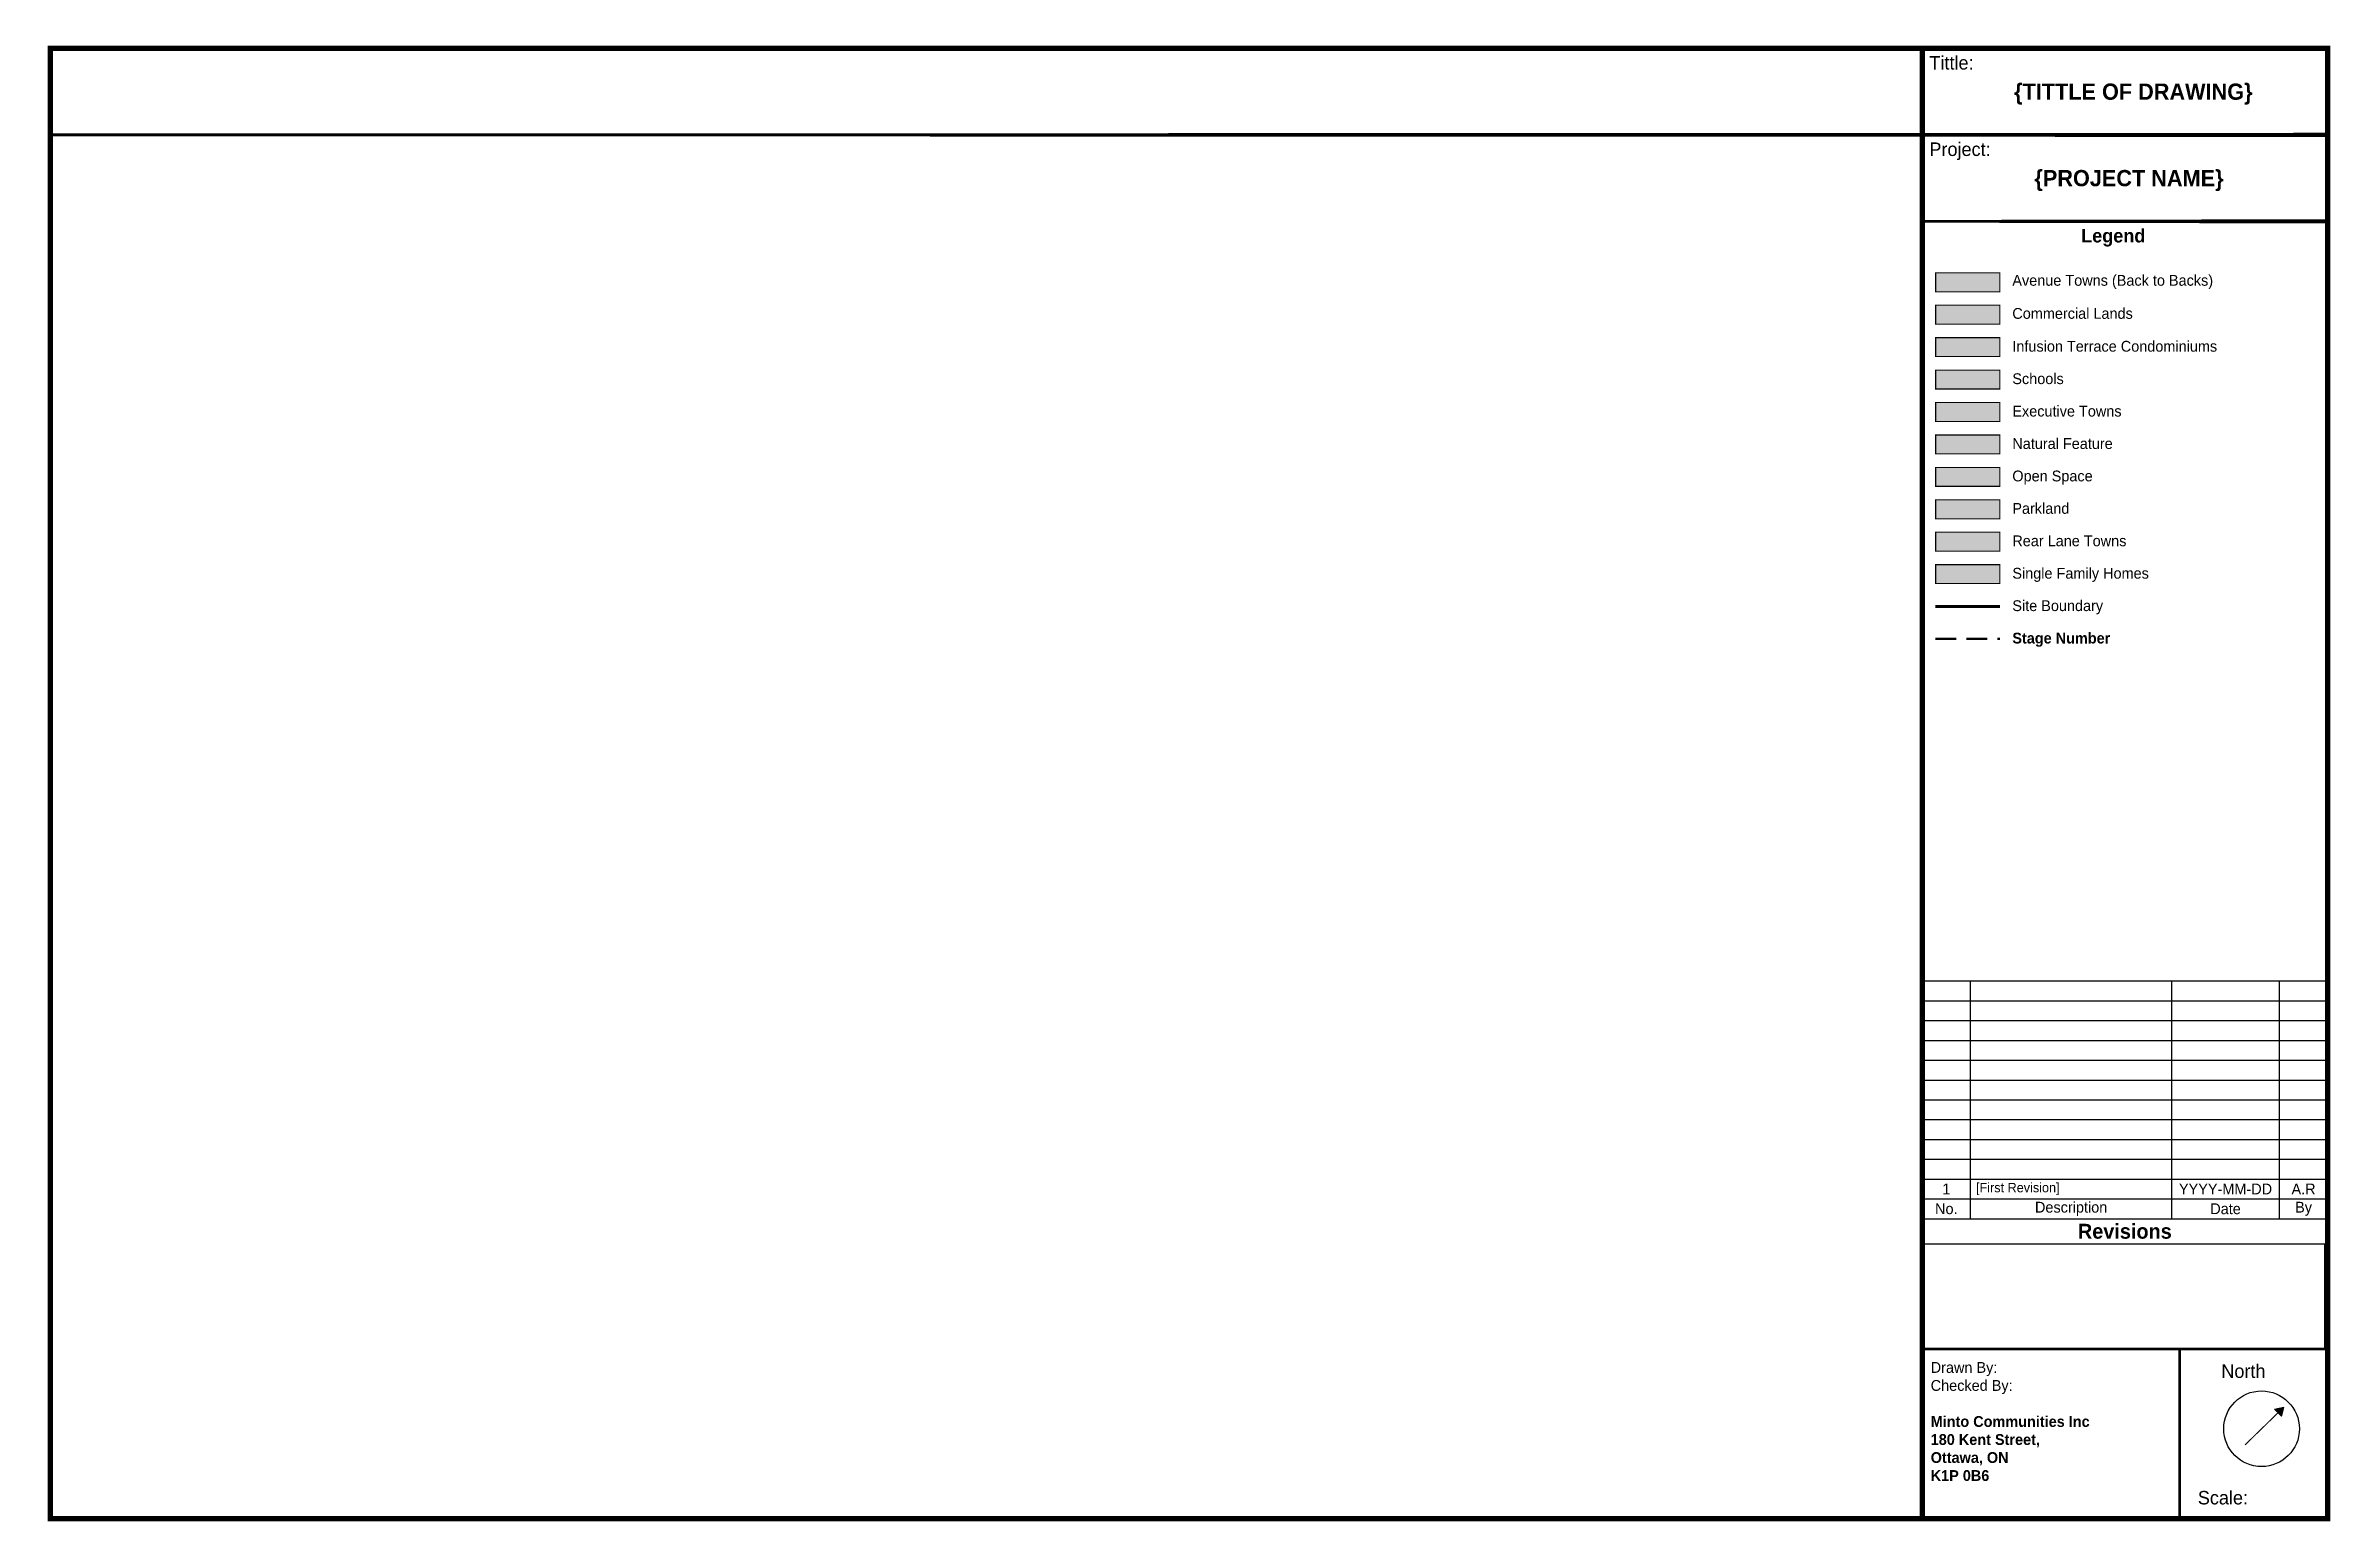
# Paper-space layout 'Concept Plan - VTB' of a CAD drawing. Header units: inches, sheet in millimetres. Extents: x 0 to 422, y 0 to 273.
import ezdxf

# ---------------------------------------------------------------- set-up
doc = ezdxf.new("R2010")
doc.units = ezdxf.units.IN
doc.header["$LTSCALE"] = 0.3
doc.linetypes.add('DASHED', pattern=[19.05, 12.7, -6.35])
for name, color, linetype, true_color in [('Hatch (Back to Backs)', 30, 'Continuous', 0xff6a38), ('Hatch (Commercial)', 253, 'Continuous', 0x9e9e9e), ('Hatch (Condos)', 21, 'Continuous', 0xf6a48d), ('Hatch (Education Facilities)', 254, 'Continuous', 0xb0eeee), ('Hatch (Executive Towns)', 35, 'Continuous', 0xb27334), ('Hatch (Natural Feature)', 106, 'Continuous', 0x00661a), ('Hatch (Open Space)', 73, 'Continuous', 0x92ce64), ('Hatch (Parkland)', 71, 'Continuous', 0xb1f1a2), ('Hatch (Rear Land Towns)', 181, 'Continuous', 0x9e7df2), ('Hatch (Single Family Homes)', 51, 'Continuous', 0xf9f786)]:
    doc.layers.add(name, color=color, linetype=linetype, true_color=true_color)
doc.layers.add('Site Boundary', color=7, linetype='Continuous', lineweight=80)
doc.layers.add('Stage Limit', color=1, linetype='DASHED', lineweight=50)
doc.layers.add('Tittleblock Border', color=7, linetype='Continuous')
doc.layers.add('Tittleblock Text', color=7, linetype='Continuous')
doc.styles.get("Standard").update_dxf_attribs({"font": 'GOTHIC.TTF'})
picture_1 = doc.add_image_def('image1.jpg', size_in_pixel=(1771, 465))

# ---------------------------------------------------------------- blocks, each defined once
blk = doc.blocks.new('North Arrow')
at = {"layer": 'Tittleblock Text'}
h = blk.add_hatch(color=256, dxfattribs=at)
h.dxf.hatch_style = 1
h.paths.add_polyline_path([(374.45, 55.68), (376.25, 55.68), (375.35, 57.18)])
for p in [(374.45, 55.68), (376.25, 55.68)]:
    blk.add_line(p, (375.35, 57.18), dxfattribs=at)
blk.add_lwpolyline([(374.45, 55.68), (376.25, 55.68)], dxfattribs=at)
at = {"layer": 'Tittleblock Text', "const_width": 0.2}
blk.add_lwpolyline([(375.35, 47.18), (375.35, 55.68)], dxfattribs=at)
at = {"layer": 'Tittleblock Text', "lineweight": 30}
blk.add_circle((375.35, 51.43), 7, dxfattribs=at)
blk = doc.blocks.new('*T2')
at = {"layer": 'Tittleblock Text', "color": 0, "linetype": 'ByBlock', "lineweight": -2, "transparency": 16777216}
for p, q in [((0, 48.67), (75.07, 48.67)), ((0, 0), (0, 48.67)), ((8.99, 4.67), (8.99, 48.67)), ((46.21, 4.67), (46.21, 48.67)), ((66.16, 4.67), (66.16, 48.67)), ((75.07, 0), (75.07, 48.67)), ((0, 45), (75.07, 45)), ((0, 41.33), (75.07, 41.33)), ((0, 37.67), (75.07, 37.67)), ((0, 34), (75.07, 34)), ((0, 30.33), (75.07, 30.33)), ((0, 26.67), (75.07, 26.67)), ((0, 23), (75.07, 23)), ((0, 19.33), (75.07, 19.33)), ((0, 15.67), (75.07, 15.67)), ((0, 12), (75.07, 12)), ((0, 8.33), (75.07, 8.33)), ((0, 4.67), (75.07, 4.67)), ((0, 0), (75.07, 0))]:
    blk.add_line(p, q, dxfattribs=at)
at = {"layer": 'Tittleblock Text', "color": 0, "transparency": 16777216}
for s, insert, char_height, width, attachment_point in [('1', (4.5, 10.17), 2, 7.9927, 5), ('[First Revision]', (9.99, 10.17), 1.75, 35.2127, 4), ('YYYY-MM-DD', (56.18, 10.17), 2, 18.954, 5), ('A.R', (70.62, 10.17), 2, 7.913, 5), ('No.', (4.5, 6.5), 2, 7.9927, 5), ('Description', (27.6, 6.5), 2, 36.2127, 5), ('Date', (56.18, 6.5), 2, 18.954, 5), ('By', (70.62, 6.5), 2, 7.913, 5), ('{\\fCentury Gothic|b1|i0|c0|p34;Revisions}', (37.54, 2.33), 2.75, 74.0725, 5)]:
    blk.add_mtext(s, dxfattribs=dict(at, insert=insert, char_height=char_height, width=width, attachment_point=attachment_point))

psp = doc.layouts.new('Concept Plan - VTB')

# ---------------------------------------------------------------- hatches: boundary and pattern name
at = {"layer": 'Hatch (Back to Backs)'}
h = psp.add_hatch(color=256, dxfattribs=at)
h.dxf.hatch_style = 1
h.paths.add_polyline_path([(349.41, 227.52), (361.31, 227.52), (361.31, 231.02), (349.41, 231.02)])
at = {"layer": 'Hatch (Commercial)'}
h = psp.add_hatch(color=256, dxfattribs=at)
h.dxf.hatch_style = 1
h.paths.add_polyline_path([(349.41, 221.52), (361.31, 221.52), (361.31, 225.02), (349.41, 225.02)])
at = {"layer": 'Hatch (Condos)'}
h = psp.add_hatch(color=256, dxfattribs=at)
h.dxf.hatch_style = 1
h.paths.add_polyline_path([(349.41, 215.52), (361.31, 215.52), (361.31, 219.02), (349.41, 219.02)])
at = {"layer": 'Hatch (Education Facilities)'}
h = psp.add_hatch(color=256, dxfattribs=at)
h.dxf.hatch_style = 1
h.paths.add_polyline_path([(349.41, 209.52), (361.31, 209.52), (361.31, 213.02), (349.41, 213.02)])
at = {"layer": 'Hatch (Executive Towns)'}
h = psp.add_hatch(color=256, dxfattribs=at)
h.dxf.hatch_style = 1
h.paths.add_polyline_path([(349.41, 203.52), (361.31, 203.52), (361.31, 207.02), (349.41, 207.02)])
at = {"layer": 'Hatch (Natural Feature)'}
h = psp.add_hatch(color=256, dxfattribs=at)
h.dxf.hatch_style = 1
h.paths.add_polyline_path([(349.41, 197.52), (361.31, 197.52), (361.31, 201.02), (349.41, 201.02)])
at = {"layer": 'Hatch (Open Space)'}
h = psp.add_hatch(color=256, dxfattribs=at)
h.dxf.hatch_style = 1
h.paths.add_polyline_path([(349.41, 191.52), (361.31, 191.52), (361.31, 195.02), (349.41, 195.02)])
at = {"layer": 'Hatch (Parkland)'}
h = psp.add_hatch(color=256, dxfattribs=at)
h.dxf.hatch_style = 1
h.paths.add_polyline_path([(349.41, 185.52), (361.31, 185.52), (361.31, 189.02), (349.41, 189.02)])
at = {"layer": 'Hatch (Rear Land Towns)'}
h = psp.add_hatch(color=256, dxfattribs=at)
h.dxf.hatch_style = 1
h.paths.add_polyline_path([(349.41, 179.52), (361.31, 179.52), (361.31, 183.02), (349.41, 183.02)])
at = {"layer": 'Hatch (Single Family Homes)'}
h = psp.add_hatch(color=256, dxfattribs=at)
h.dxf.hatch_style = 1
h.paths.add_polyline_path([(349.41, 173.52), (361.31, 173.52), (361.31, 177.02), (349.41, 177.02)])

# ---------------------------------------------------------------- linework, layer by layer
at = {"layer": 'Site Boundary'}
psp.add_lwpolyline([(349.41, 169.27), (361.31, 169.27)], dxfattribs=at)
at = {"layer": 'Stage Limit'}
psp.add_lwpolyline([(349.41, 163.27), (361.31, 163.27)], dxfattribs=at)
at = {"layer": 'Tittleblock Border', "const_width": 1}
psp.add_lwpolyline([(0.5, 0.5), (0.5, 272.55), (421.95, 272.55), (421.95, 0.5)], close=True, dxfattribs=at)
at = {"layer": 'Tittleblock Border'}
for points, const_width in [([(346.95, 272.55), (346.95, 0.5)], 1), ([(421.95, 31.87), (346.95, 31.87)], 0.5), ([(394.57, 1), (394.57, 31.87)], 0.5)]:
    psp.add_lwpolyline(points, dxfattribs=dict(at, const_width=const_width))
for points in [[(0, 256.55, 0.507, 0.757, 0), (421.95, 256.55, 0.5, 0.5, 0)], [(346.95, 240.55, 0.507, 0.757, 0), (421.95, 240.55, 0.5, 0.5, 0)]]:
    psp.add_lwpolyline(points, format="xyseb", dxfattribs=at)
at = {"layer": 'Tittleblock Text', "const_width": 0.2}
for points in [[(349.41, 227.52), (361.31, 227.52), (361.31, 231.02), (349.41, 231.02)], [(349.41, 221.52), (361.31, 221.52), (361.31, 225.02), (349.41, 225.02)], [(349.41, 215.52), (361.31, 215.52), (361.31, 219.02), (349.41, 219.02)], [(349.41, 209.52), (361.31, 209.52), (361.31, 213.02), (349.41, 213.02)], [(349.41, 203.52), (361.31, 203.52), (361.31, 207.02), (349.41, 207.02)], [(349.41, 197.52), (361.31, 197.52), (361.31, 201.02), (349.41, 201.02)], [(349.41, 191.52), (361.31, 191.52), (361.31, 195.02), (349.41, 195.02)], [(349.41, 185.52), (361.31, 185.52), (361.31, 189.02), (349.41, 189.02)], [(349.41, 179.52), (361.31, 179.52), (361.31, 183.02), (349.41, 183.02)], [(349.41, 173.52), (361.31, 173.52), (361.31, 177.02), (349.41, 177.02)]]:
    psp.add_lwpolyline(points, close=True, dxfattribs=at)

# ---------------------------------------------------------------- block references
psp.add_blockref('*T2', (346.88, 51.32))
at = {"layer": 'Tittleblock Text', "rotation": 314.250830625541}
psp.add_blockref('North Arrow', (110.97, 250.09), dxfattribs=at)

# ---------------------------------------------------------------- texts
at = {"layer": 'Tittleblock Text', "attachment_point": 1}
for s, width, heights, insert, char_height in [('Tittle:', 22.4703, [0], (348.25, 271.14), 2.5), ('\\pi16.98029;{\\fCentury Gothic|b1|i0|c0|p34;\\{TITTLE OF DRAWING\\}}', 75, [0], (346.95, 266.05), 3), ('Project:', 22.4703, [0], (348.25, 255.14), 2.5), ('\\pi20.73793;{\\fCentury Gothic|b1|i0|c0|p34;\\{PROJECT NAME\\}}', 75, [0], (346.95, 250.05), 3), ('\\pi31.4242;{\\fCentury Gothic|b1|i0|c0|p34;Legend}', 75, [0], (344.91, 239.14), 2.5), ('Avenue Towns (Back to Backs)', 56.3082, [0], (363.6, 230.63), 2), ('Commercial Lands', 56.3082, [0], (363.6, 224.51), 2), ('Infusion Terrace Condominiums ', 56.3082, [0], (363.6, 218.43), 2), ('Schools', 56.3082, [0], (363.6, 212.43), 2), ('Executive Towns ', 56.3082, [0], (363.6, 206.43), 2), ('Natural Feature', 52.4317, [0], (363.6, 200.43), 2), ('Open Space', 52.4317, [0], (363.6, 194.43), 2), ('Parkland', 52.4317, [0], (363.6, 188.43), 2), ('Rear Lane Towns', 52.4317, [0], (363.6, 182.43), 2), ('Single Family Homes', 52.4317, [0], (363.6, 176.43), 2), ('Site Boundary', 52.4317, [0], (363.6, 170.43), 2), ('{\\fCentury Gothic|b1|i0|c0|p34;\\C1;Stage Number}', 52.4317, [0], (363.6, 164.43), 2), ('Drawn By: \\PChecked By: \\P\\P{\\fCentury Gothic|b1|i0|c0|p34;Minto Communities Inc\\P180 Kent Street,\\POttawa, ON\\PK1P 0B6}', 41.6958, [27.98], (348.49, 29.47), 2), ('North', 22.4703, [0], (402.28, 29.04), 2.5), ('Scale:', 22.4703, [0], (397.93, 5.62), 2.5)]:
    psp.add_mtext_dynamic_manual_height_columns(s, width=width, gutter_width=1, heights=heights, dxfattribs=dict(at, insert=insert, char_height=char_height))

# ---------------------------------------------------------------- pictures from other files: only their frames are drawn
at = {"layer": 'Tittleblock Text'}
image = psp.add_image(picture_1, insert=(347.32, 31.87), size_in_units=(74.07, 19.45), dxfattribs=at)
image.dxf.flags = 7

doc.saveas('drawing.dxf')
